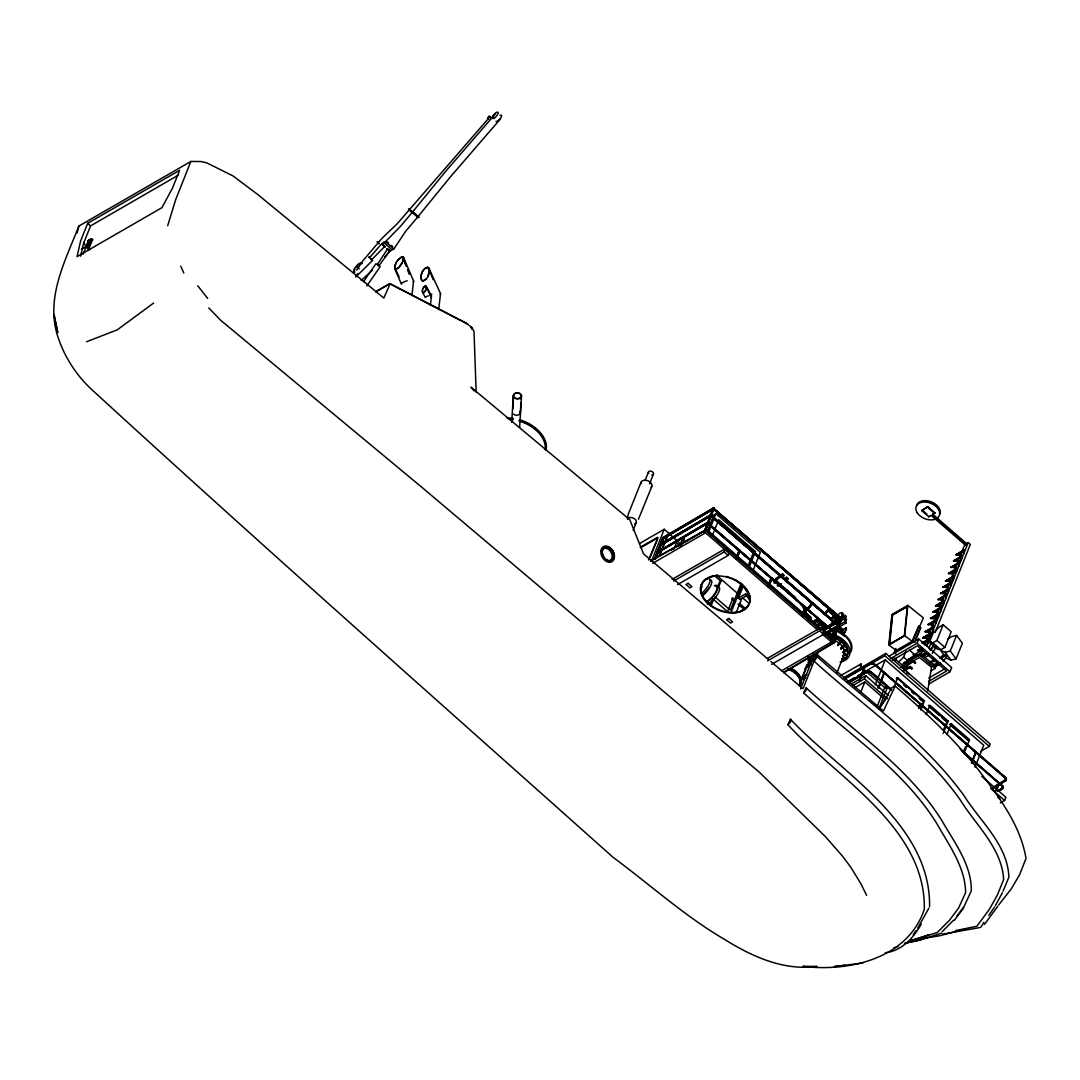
<?xml version="1.0" encoding="UTF-8"?>
<svg xmlns="http://www.w3.org/2000/svg" width="1080" height="1080" viewBox="0 0 1080 1080"><rect width="100%" height="100%" fill="white"/><g stroke="black" fill="none" stroke-linecap="round" stroke-linejoin="round"><path stroke-width="1.5" d="M1002.713 788.184L1002.416 786.442M1002.928 786.632L1002.348 788.805L999.067 791.073M1003.253 787.158L1002.902 788.508M1005.872 778.964L1005.696 779.841M1006.168 778.545L1005.804 780.408M1006.492 779.058L1005.912 780.732M929.583 906.795C930.879 822.812 840.078 772.119 790.412 719.213L787.914 724.734C835.623 776.736 925.965 827.226 924.304 909.293C907.889 958.73 849.002 972.162 802.94 966.33L816.912 966.411C783.918 970.934 752.517 956.786 725.166 939.789C684.895 916.313 650.201 884.763 612.86 857.142C439.911 702.783 266.139 549.342 95.216 392.742C78.246 378.014 64.935 358.465 57.969 337.041C45.05 298.526 65.111 261.023 78.921 226.031L190.85 161.447L200.907 161.528L206.806 162.891L233.132 176L257.634 194.441L383.846 298.04L390.137 283.703L465.966 322.988L472.163 327.672L474.026 331.844L476.159 392.243M512.784 409.064L513.554 395.807M520.344 412.425L520.925 402.476M521.114 399.168L521.316 395.847M511.69 422.401L513.311 395.807M519.629 427.424L521.546 395.847M921.699 643.086L928.543 639.144L927.936 643.073L927.855 640.157L923.144 642.87M927.45 643.343L927.855 640.157M928.004 638.118L922.671 638.024L931.095 632.759L930.488 636.687L930.407 633.771L924.304 637.686L928.004 638.118L924.521 637.16M930.002 636.971L930.407 633.771M930.474 631.962L925.142 631.868L933.552 626.616L932.945 630.531L932.864 627.615L926.775 631.543L930.474 631.962L926.978 631.004M933.363 624.726L928.03 624.645L936.441 619.38L935.847 623.295L935.766 620.379L929.664 624.308L933.363 624.726L929.866 623.781M935.361 623.579L935.766 620.379M937.818 617.423L938.912 613.224L930.488 618.489L935.307 618.881L936.036 618.043L932.337 617.625L935.82 618.57M940.37 611.037L940.775 607.838L934.673 611.766L938.588 611.672L937.859 612.495L933.053 612.104L941.463 606.839L940.856 610.767L941.463 606.839M940.842 606.042L935.51 605.948L943.92 600.683L943.313 604.611L943.232 601.695L937.143 605.61L940.842 606.042L937.346 605.083M942.84 604.881L943.232 601.695M943.34 599.792L938.007 599.711L946.418 594.446L945.81 598.361L945.729 595.445L939.64 599.373L943.34 599.792L939.843 598.846M945.797 593.649L940.464 593.555L948.888 588.289L948.28 592.218L948.2 589.288L942.098 593.217L945.797 593.649L943.542 592.826M948.348 587.264L943.015 587.169L951.44 581.904L950.832 585.832L950.751 582.903L944.649 586.832L948.348 587.264L944.865 586.305M950.346 586.102L950.751 582.903M952.803 579.947L953.897 575.748L945.486 581.013L950.292 581.405L951.021 580.581L947.322 580.149L950.805 581.108M955.787 572.508L956.178 569.322L950.09 573.237L953.991 573.143L953.262 573.966L948.456 573.575L956.866 568.31L956.259 572.238L956.866 568.31M956.246 567.513L950.913 567.418L959.337 562.167L958.73 566.082L958.649 563.166L952.547 567.081L956.246 567.513L952.763 566.555M958.797 561.128L953.465 561.033L961.889 555.782L961.281 559.697L961.2 556.781L955.098 560.709L958.797 561.128L956.543 560.317M960.795 559.98L961.2 556.781M961.268 554.971L955.935 554.877L964.346 549.625L963.738 553.54L963.657 550.625L957.555 554.553L961.268 554.971L957.771 554.027M963.265 553.824L963.657 550.625M897.237 651.281L888.813 644.909L891.918 614.547L907.835 605.367L923.333 617.868L919.512 626.954M889.272 644.153L892.269 614.844L907.726 606.326L892.634 615.033L889.637 644.355L904.379 635.445L907.376 606.123M888.813 644.909L904.73 635.729L907.835 605.367M411.912 295.447L413.586 281.016L403.434 257.188L400.95 257.229L397.4 260.672M430.353 305.532L431.46 295.988L426.155 286.2L424.751 286.106L423.265 287.982M438.669 309.636L440.532 293.598L428.652 267.732L427.424 267.111C422.375 268.623 419.539 275.778 421.605 280.503L422.834 281.138C427.882 279.625 430.718 272.471 428.652 267.732M933.552 626.616L932.472 630.815M936.441 619.38L935.564 623.052M938.52 616.613L938.912 613.224M948.888 588.289L947.795 592.488M951.44 581.904L950.562 585.576M953.505 579.15L953.897 575.748M959.337 562.167L958.244 566.365M961.889 555.782L961.011 559.454M860.571 665.51L861.165 664.025M684.302 537.354C682.317 535.302 685.503 541.553 682.263 543.254M703.944 531.927L705.011 532.224L703.944 531.927L713.894 507.951L705.605 530.658M736.965 559.116L735.939 558.59L736.965 559.116L740.003 550.543L738.923 550.26L740.003 550.543M768.879 586.508L767.772 586.481L768.879 586.508L771.863 578.192L770.796 577.908L771.863 578.192M802.804 616.235C799.025 618.894 811.175 595.485 802.238 614.561M804.762 607.379L803.223 613.589M927.747 690.876L931.487 667.292L919.404 657.504L901.719 667.427M403.137 260.699L403.434 257.188M422.28 290.588L422.726 289.224M426.074 289.507L426.33 287.145L424.737 286.308M1002.456 787.941L1001.389 785.295L963.441 752.409M1005.872 779.274L993.209 787.361M1005.952 780.084L1005.386 777.991M80.622 256.163L83.444 243.689L90.558 225.909L178.362 175.122M377.433 241.799L378.851 243.797M704.12 532.17L712.787 508.437M833.004 639.549L840.524 618.881L832.302 640.575M77.017 233.01L78.921 226.031M167.684 225.72L175.662 199.692L190.85 161.447M844.668 632.475L846.41 629.775L846.032 627.777L844.56 632.921L842.562 632.164L837.878 627.129M812.876 658.165L809.811 656.748L812.876 658.165L808.745 659.448M842.549 656.06L846.679 654.777L843.601 653.36M864.405 666.927L864.662 667.157M884.115 672.867L878.404 687.96M919.958 703.971L918.54 708.318M975.659 752.288L971.636 763.25M998.258 784.485L995.801 790.628M680.454 545.549C680.94 548.613 680.832 538.326 683.505 536.706M681.372 543.213L683.411 537.313M681.305 544.091L683.843 536.72M681.615 544.253L684.167 536.882M681.79 544.495L684.342 537.125M736.182 558.441L739.166 550.125M737.073 556.308L739.058 550.773M736.52 558.455L739.516 550.125M736.884 557.861L739.368 550.935M737.235 557.874L739.827 550.301M768.272 585.09L771.039 577.76M768.434 585.346L770.918 578.408M768.393 586.089L771.377 577.773M768.717 586.264L771.701 577.935M769.338 585.374L771.822 578.448M802.022 615.546L805.005 607.23M802.359 615.56L805.342 607.244M802.683 615.721L805.667 607.406M705.011 530.807L713.543 507.87L662.985 537.543L654.345 559.278M705.429 530.253L713.894 507.951L663.12 537.664L663.903 538.34L713.583 509.126L712.814 509.22M705.362 530.807L714.029 508.288L663.498 538.002M832.545 640.427L841.617 618.394L822.92 630.18M832.842 640.521L841.266 618.3M833.166 640.683L841.617 618.394L713.259 508.383L840.834 619.421L841.536 618.503L840.834 619.421M833.085 641.25L841.765 618.719L822.906 629.816M87.683 223.317L80.582 241.097L77.031 256.662L161.933 207.671L172.517 188.055L179.631 170.275L87.683 223.317L90.558 225.909M89.262 241.745L88.182 240.584L89.249 239.976L90.315 241.137M85.482 247.725L88.263 240.786M83.093 254.192L86.171 246.51L89.937 249.777M86.4 247.199L89.249 239.976M87.142 247.833L90.396 239.315L91.463 238.707L92.597 239.693L88.493 249.548M87.399 248.049L90.167 241.11L89.181 240.26M87.507 248.697L91.463 238.707M88.128 248.697L89.802 244.526M91.476 240.476L92.529 239.855L91.395 238.869L90.329 239.476L91.476 240.476L92.597 239.693M641.02 482.328L628.277 514.161L627.399 519.224A4.725 3.132 21.8 0 1 634.27 518.616A4.725 3.132 21.8 0 1 634.595 524.03M645.043 480.573L648.432 472.122M649.539 483.84L653.481 473.985M633.137 530.307L636.255 522.49M651.875 486.324L638.402 519.291M648.459 559.994L658.017 537.732M650.16 557.388L657.41 539.244M651.389 561.425L664.24 529.281L668.668 533.129L659.408 556.308M654.507 559.521L662.985 537.543M654.966 558.927L663.377 537.894L712.678 508.882M655.277 559.089L663.66 538.137L713.907 508.734M655.776 558.185L663.215 537.759M656.006 558.077L663.903 538.34M659.097 556.308L667.67 534.884M674.069 548.802L676.512 542.7L680.319 545.994M707.13 522.815L835.502 633.609L707.225 523.49L707.927 522.572L657.288 552.501L707.13 522.815L835.245 633.812M711.032 515.093L710.262 515.889L710.964 514.971L838.796 625.347L838.093 626.265L838.512 625.455M707.225 523.49L707.738 522.625L835.717 633.326L829.683 637.375M710.451 515.835L710.505 514.89L710.964 515.889L710.775 515.025L660.258 544.563L661.055 545.251M713.003 509.045L713.704 508.127M650.525 561.303L705.793 529.862L819.679 628.655M707.792 530.051L713.826 514.957L715.918 513.756L760.347 552.312L753.071 570.51M708.629 531.954L715.918 513.756M712.49 535.302L718.713 519.737L755.433 551.596L749.21 567.162M700.677 591.678L701.258 585.036L704.552 580.014L710.343 576.666L717.957 575.397C708.588 575.586 698.949 582.106 700.893 591.138A25.745 17.091 21.8 0 0 740.475 611.186L745.808 608.526L749.331 603.356M673.61 581.094L724.14 551.934L725.49 548.573L729.5 552.042L728.15 555.417L677.619 584.563M710.411 604.922L712.854 598.806M717.741 586.589L719.577 582.012L720.927 581.229L714.582 575.721M711.153 605.664L713.597 599.549M718.484 587.331L720.927 581.229M728.136 610.295L733.091 597.875L731.74 598.658L735.534 601.952M730.741 609.336L741.123 583.362M747.846 566.555L753.354 552.798L755.433 551.596M741.879 584.847L734.859 579.461L742.109 584.293A25.745 17.091 21.8 0 1 746.266 607.838L739.922 611.78L732.632 612.995M731.16 612.293L742.365 584.28M748.886 598.01L747.212 595.35L739.949 599.535L738.328 598.144L743.189 585.995L750.128 596.768M736.263 612.522L741.865 598.523M767.637 660.852L819.626 630.855L820.962 627.494L824.972 630.976L823.622 634.338L771.647 664.322M801.819 678.011L804.749 670.707M800.577 688.946L813.726 656.073L816.791 654.305L883.427 711.045L895.172 686.097C926.937 713.462 957.879 742.271 983.07 775.966C1001.579 800.766 1020.897 827.186 1026 858.452L1019.561 874.814L1011.245 888.894L998.744 904.932M816.791 654.305L803.021 688.743L770.864 661.54M835.65 633.933L834.867 633.245L835.691 633.339M835.056 633.865L835.812 633.069M825.066 633.569L838.134 625.887L710.303 515.511L660.326 544.901M833.517 642.654L835.731 638.321M833.868 642.843L836.082 638.496M823.811 629.87L844.209 617.585L846.626 619.691L845.842 619.907L846.193 622.904L825.836 634.649M783.742 672.732L834.584 642.506L834.854 641.831L823.473 631.949M838.877 626.36L843.21 630.113L842.481 631.922L838.148 628.168M837.756 645.287L838.741 642.843C847.125 637.605 831.154 652.091 840.915 641.588M838.039 645.543L839.025 643.086L841.199 641.831M840.915 648.635L841.901 646.191C851.85 643.464 833.099 653.63 844.763 645.705M841.091 648.918L841.901 646.191M836.798 673.056L843.655 655.884A15.377 10.206 21.8 0 0 834.827 640.427L834.489 640.211M921.753 510.665L927.828 506.615L934.942 512.784L932.337 514.836L966.546 544.509L965.412 545.171L931.203 515.484L928.867 516.834L921.753 510.665L927.828 506.615M858.965 680.495L864.473 666.698M859.302 680.495L864.824 666.684M860.099 679.428L865.093 666.913M928.867 516.834L929.151 516.132M852.984 685.463L864.446 678.848L865.715 675.662L888.651 695.574M860.517 692.807L864.864 681.926L885.141 699.516M844.331 679.158L884.871 655.776L885.816 653.4L990.239 743.985L989.28 746.361L980.6 751.37M875.259 684.882L885.276 659.84L983.745 745.254L974.97 767.178M878.067 687.974L884.196 672.638M878.593 688.433L884.385 673.096M896.184 654.237L894.24 652.536L895.914 648.365M877.109 706.63L885.006 686.867L886.41 686.515L887.315 687.704L878.796 708.993M895.361 660.798L896.603 657.666M898.574 662.121L903.609 657.086L906.012 651.092M894.024 686.934L897.696 677.754L924.413 700.934L920.74 710.114M914.868 642.492L920.714 627.871L918.756 626.184L912.411 642.06L894.24 652.536M907.322 665.644L904.946 663.579L905.621 661.892L920.336 653.413L935.766 666.792L935.091 668.48L931.082 670.788M915.111 640.102L919.202 629.87M907.713 667.467L905.148 665.375L907.133 667.805M909.077 659.745L916.232 655.614M890.285 658.719L917.096 643.248L918.783 639.023L951.669 667.562L949.982 671.787L928.814 683.991M906.687 672.111L908.874 674.014M906.633 672.745L909.09 673.475M904.608 670.127L910.278 666.441L912.479 668.345M904.298 670.91L910.238 667.089L904.5 670.383M902.583 667.292L913.356 660.636L915.557 662.539L914.868 663.336L913.302 661.27L902.057 667.724M917.879 650.038L922.468 650.957L917.663 650.565L920.606 648.459M916.488 654.44L908.077 659.705L916.488 654.44L918.689 656.343M922.995 650.66L919.296 650.227L923.198 650.133M910.022 667.615L912.006 668.615M914.868 663.336L915.557 662.539M904.946 663.579L919.661 655.088L920.336 653.413M925.209 643.491L964.778 544.55L968.207 542.579L970.353 544.442L935.172 632.435M927.49 638.415L928.22 637.592M929.948 632.259L930.677 631.436M932.837 625.037L933.566 624.2M935.307 618.881L936.036 618.043M937.859 612.495L938.588 611.672M940.316 606.339L941.045 605.515M942.813 600.102L943.542 599.265M945.27 593.946L946.013 593.109M947.835 587.561L948.564 586.737M950.292 581.405L951.021 580.581M953.262 573.966L953.991 573.143M955.733 567.81L956.462 566.987M958.284 561.425L959.013 560.601M960.741 555.269L961.47 554.445M925.668 643.977L924.939 644.801L925.668 643.977L923.198 643.694M927.761 653.062C922.604 657.936 916.947 656.707 925.952 652.644M965.412 545.171L966.83 543.807L932.621 514.12L934.942 512.784M932.864 627.615L926.775 631.543M945.729 595.445L939.64 599.373M948.2 589.288L942.098 593.217M958.649 563.166L952.547 567.081M928.543 639.144L922.86 642.83M931.095 632.759L922.671 638.024M943.92 600.683L935.51 605.948M946.418 594.446L938.007 599.711M964.346 549.625L955.935 554.877M966.546 544.509L966.83 543.807M922.01 656.37L926.478 653.495M945.338 598.644L946.026 597.834M926.748 646.218L968.207 542.579M929.435 642.195L933.026 633.191L939.074 627.156L943.164 624.793L951.17 631.746L944.919 647.393L940.828 649.755L937.44 649.148L929.435 642.195L932.81 642.803L940.828 649.755M928.908 648.095L931.405 641.831M932.81 642.803L936.9 640.44L943.164 624.793M933.755 666.913C954.032 656.289 920.754 674.487 939.492 662.729M934.457 667.157L933.755 666.036M918.742 707.036L920.038 703.728M918.81 708.548L920.228 704.201M920.525 707.886L922.361 703.296M945.176 652.32L950.292 651.051L956.543 635.391L962.388 643.207L956.124 658.854L951.021 660.137L946.472 658.274L940.626 650.457L945.176 652.32L951.021 660.137M926.154 714.542L929.88 705.24L948.132 721.076L943.164 733.482M943.583 729.662L946.067 723.452M946.904 734.63L951.251 723.776L969.503 739.611L963.913 753.584M963.711 751.302L965.574 746.645M971.365 763.02L975.74 752.045M971.973 763.236L975.928 752.517M996.152 790.614L998.609 784.485M996.948 789.548L998.865 784.715M1000.323 802.94L1004.63 800.456L1005.899 797.27L981.679 776.277M934.591 648.513L935.024 647.474M1003.023 891.23L1008.882 877.216C1007.708 844.533 980.222 821.57 963.9 795.474C923.9 740.138 866.214 701.15 816.197 655.817L816.696 656.33A4.374 1.485 -49.5 0 1 815.4 659.556L814.064 661.149C863.447 706.145 920.876 744.512 960.066 799.618C975.78 825.174 1001.889 847.895 1003.644 879.538L997.299 895.226L989.442 909.198L976.914 926.235L955.517 930.609M396.05 263.048L394.686 267.327L399.114 277.02M403.367 260.577L398.979 267.287L395.914 269.055L394.983 268.61M427.491 276.939L429.179 271.796L429.125 269.555L427.288 267.422C422.496 268.893 419.837 275.724 421.808 280.219L422.969 280.814L426.033 279.045M422.577 289.238L423.913 286.821M424.049 292.626L426.222 289.481L426.155 286.2M1002.564 787.671L997.245 791.262M917.987 938.534L937.184 932.54L949.307 920.457L958.635 907.997L965.615 892.607C965.345 867.402 949.279 845.586 937.332 824.445C904.284 770.364 849.366 734.994 803.668 692.874L806.153 687.852C852.323 730.377 907.538 766.085 941.598 820.125C954.059 842.036 971.69 864.527 971.325 890.851L964.103 906.417L956.583 916.515M928.841 908.24L917.757 928.017M995.341 905.675L1002.375 892.796M411.885 212.031L408.875 208.804L408.429 209.318L418.851 217.175L412.223 211.437M879.39 708.548L891.932 687.677L895.172 686.097M908.55 663.552L908.564 664.767M402.327 262.98L399.006 267.449L397.238 268.839L394.767 268.88C393.944 264.06 397.926 258.795 402.273 257.013L405.932 265.194M356.697 270.162L362.61 261.158L381.861 238.437L397.116 223.857L409.171 209.966L417.623 217.134L405.635 231.323L393.876 248.967L390.285 250.817L384.804 256.797M921.267 924.089C913.505 937.899 901.989 950.886 885.222 952.749M879.903 707.697L887.085 697.248M920.376 654.548L923.427 650.052M913.167 934.78L915.921 930.717M387.518 249.062L377.285 264.6M389.002 250.074L389.921 250.722L378.945 265.748M425.534 290.736L423.265 292.842L422.469 291.587M363.474 281.691L375.962 263.709L377.825 264.965M366.768 286.025L380.214 266.639L378.419 265.383M983.894 922.266L980.802 927.302M988.74 915.381L994.559 907.106M830.966 619.448L834.138 616.005L828.05 610.659L834.016 615.83L830.79 619.312M1006.007 779.882L1004.738 780.908M1006.25 780.152L993.587 788.009M1002.767 787.982L1001.498 789.008M984.501 924.399L997.785 906.228M804.398 612.333L812.471 602.721L804.263 612.009L810.891 617.976M954.234 920.498L963.711 907.848M929.556 649.904L933.809 645.111L936.441 646.839L932.216 653.36M930.663 650.106L934.632 645.273M412.627 211.896L445.298 171.801L494.856 114.439L491.279 118.098L489.105 116.222L487.634 117.922L488.389 118.571L409.617 209.453L418.041 216.594L450.711 176.499L500.27 119.124L497.745 121.5M834.125 621.243L838.472 616.505L839.038 616.99L835.029 621.918A5.872 2.038 -49.1 0 1 836.352 616.545A5.872 2.038 -49.1 0 1 842.09 612.684A5.872 2.038 -49.1 0 1 840.186 618.287M831.343 623.133L834.422 621.365L838.472 616.505M834.692 621.743L839.038 616.99M412.209 212.436L400.221 226.625L385.465 241.663L381.875 243.513L370.17 256.973M887.315 687.704L885.911 688.055M829.71 618.435L781.083 576.41L782.96 574.25L782.406 573.764L776.979 580.014L775.899 578.61L775.049 579.528L794.691 596.984L802.562 606.514L805.275 612.117L812.808 603.842M782.447 577.584L784.31 575.424L782.406 573.764M785.16 579.947L787.037 577.787L786.456 577.287L784.58 579.447L782.784 577.881M786.524 581.135L788.4 578.961L786.456 577.287M886.262 687.798L887.018 686.462L886.059 686.772M808.691 608.175L811.647 604.8M357.561 266.625L356.846 267.408L358.128 267.125L357.561 266.625L359.181 268.947M824.31 613.872L828.09 609.782L835.056 615.843L831.249 619.961M824.445 614.061L828.09 609.782L835.056 615.843L831.128 619.785M824.877 614.101L828.185 610.47M824.999 614.277L828.171 610.835M831.074 619.367L834.395 615.762M787.914 724.734L789.466 723.154A3.902 1.418 -48 0 0 790.952 719.982L790.412 719.213M939.816 658.274L942.827 655.223L945.729 654.642L947.038 656.397L943.07 661.244M941.301 658.881L945.729 654.642M945.243 656.654L947.038 656.397M355.806 275.697L358.02 273.483M361.22 280.395L372.182 270.459M942.233 931.622L953.573 920.187M355.765 277.06L372.452 260.496L368.807 256.838L369.333 257.621M370.818 259.065L371.682 259.74L384.71 246.456M912.64 656.87L915.908 653.711L922.82 649.728M1005.359 780.408L993.114 787.617M1006.007 780.476L1005.21 781.299M1002.119 788.508L997.529 791.33M808.205 662.148L810.878 661.527L808.164 659.718M941.679 933.08L921.105 939.843L904.973 943.178M902.664 664.281L904.433 662.067L905.378 664.511M838.35 625.604L710.775 515.025M803.668 692.874L806.909 689.229L806.153 687.852M826.497 626.913L816.332 619.61L812.511 622.039L809.798 617.072L805.383 612.346L810.797 617.045M153.657 303.035L117.248 329.846L86.535 341.753M1005.696 780.773L993.29 787.941M1002.456 788.873L998.784 791.005M947.835 639.063L951.44 636.674L956.543 635.391M784.013 672.057L834.854 641.831M869.305 664.052L870.629 663.323M869.481 664.389L870.791 663.647M869.764 664.457L871.371 663.593M867.119 671.342L856.049 677.727M866.066 672.152L868.104 671.072M866.241 672.476L867.902 671.598M867.456 672.003L848.259 683.087M710.505 514.89L660.352 544.32L661.149 544.995M661.082 544.671L710.991 515.308M660.542 545.184L711.059 515.646M660.812 545.319L710.964 515.889M707.467 522.49L657.315 551.921L658.112 552.596M657.288 552.501L707.738 522.625M658.044 552.271L706.523 523.746M657.504 552.798L706.59 524.083M821.975 629.788L840.848 618.489M823.23 629.208L841.617 618.394M822.002 630.153L840.402 619.326M823.905 629.735L841.32 619.556L840.551 619.65M823.905 633.758L838.229 625.32M825.606 633.042L829.913 630.518M832.775 628.83L837.081 626.292M825.282 633.852L838.728 625.739L710.519 515.227M825.889 633.663L837.365 626.913M825.566 633.987L837.257 627.17M829.224 636.363L835.191 632.921M829.13 636.62L834.867 633.245M829.197 636.957L834.935 633.582M829.953 636.714L834.246 634.19M829.413 637.24L835.151 633.865M801.482 679.955L805.761 677.471M88.115 240.759L89.181 240.151M90.383 240.962L89.249 241.637L88.182 240.584M81.499 249.197L86.171 246.51M375.921 291.533L389.61 283.635L467.046 323.771M375.759 291.992L390.137 283.703M639.509 543.551L664.24 529.281M640.238 547.29L657.531 537.313M640.724 547.708L656.573 538.569M668.668 533.129L680.954 544.347M671.18 550.179L674.042 548.532M676.89 546.885L681.17 544.428M684.018 542.781L705.402 530.442M652.793 563.261L705.551 532.818L817.439 629.883M672.071 579.393L725.49 548.573M738.328 598.144L745.591 593.946L747.212 595.35M767.543 658.314L820.962 627.494M824.081 629.195L826.956 627.548M829.832 625.887L837.014 621.729M841.334 619.245L844.209 617.585M822.893 631.139L844.466 618.705L843.939 618.246M957.555 554.553L963.455 551.151M824.459 633.447L844.817 621.702L844.466 618.705M953.465 561.033L961.673 556.308M955.098 560.709L960.984 557.307M841.968 630.126L846.032 627.777M950.913 567.418L959.121 562.694M948.456 573.575L956.664 568.85M781.515 670.815L831.425 642.019L822.528 634.298M945.486 581.013L953.681 576.274M947.106 580.676L952.992 577.287M943.015 587.169L951.224 582.431M944.649 586.832L950.535 583.443M940.464 593.555L948.672 588.816M801.198 677.862L806.909 674.568M937.143 605.61L943.029 602.221M933.053 612.104L941.247 607.365M930.488 618.489L938.696 613.75M932.121 618.152L938.007 614.75M918.756 626.184L911.992 641.331L895.982 650.565M889.637 644.355L904.73 635.648L913.154 642.101M919.782 628.412L920.714 627.871M928.03 624.645L936.239 619.907M841.117 675.378L861.003 663.903M929.664 624.308L935.55 620.906M843.831 677.619L885.816 653.4M843.386 678.821L870.359 663.242L872.6 662.999M843.507 678.983L869.697 663.863M925.142 631.868L933.35 627.143M844.587 678.793L869.873 664.2M889.151 656.127L918.783 639.023M847.301 681.737L854.604 677.525M857.52 675.837L885.276 659.84M924.304 637.686L930.191 634.298M848.826 681.899L853.16 679.401M848.718 682.168L853.362 679.523M855.941 677.997L866.457 671.963M848.786 682.547L866.633 672.287M851.391 683.937L865.715 675.662M892.364 660.231L917.42 645.773L946.553 671.058L928.463 681.494M922.928 643.397L927.639 640.683M917.663 650.565L921.861 648.338M919.296 650.227L921.645 648.878M854.658 687.812L864.864 681.926M900.788 667.251L906.943 663.538M901.571 666.927L906.795 663.917M921.159 655.628L925.466 653.144M902.435 666.792L906.35 664.538M921.321 655.25L926.33 653.009M921.308 656.127L927.045 652.806M921.645 656.411L927.396 653.103M902.421 667.67L907.646 664.659M905.931 665.928L913.1 661.797M925.236 657.383L929.421 654.966M903.447 670.397L910.278 666.441M911.79 669.155L910.076 666.981M896.252 678.591L897.696 677.754M933.606 666.414L939.343 663.107M934.457 666.279L938.763 663.795M934.092 667.211L940.356 663.471M928.76 678.078L944.068 669.236M924.413 700.934L922.968 701.771L919.148 698.463M948.132 721.076L946.688 721.899L941.827 717.687M949.806 724.599L951.251 723.776M969.503 739.611L968.058 740.448L951.021 725.666M650.795 560.628L705.793 529.862M842.603 652.293L846.788 650.201L842.657 652.577M870.251 663.498L871.344 662.985M870.413 663.836L872.491 663.336L875.475 665.199L1003.833 776.736M429.921 295.002L431.825 294.111M904.338 943.92L929.515 934.646L911.129 940.491L916.61 938.925M893.7 948.051L898.168 946.539M808.826 659.192L812.97 657.909M842.63 655.803L846.761 654.52M962.523 929.705L939.195 935.888L922.212 938.547M823.608 627.21L824.755 626.913M930.285 661.433L934.551 660.366M929.853 662.526L935.82 661.028M933.107 664.497L937.589 663.377M905.459 943.07L919.958 940.059M979.682 927.599L942.732 934.119M871.007 663.147L871.965 662.864M871.142 663.498L871.898 663.498M867.875 670.977L868.725 670.964M867.767 671.234L872.519 673.286M808.407 661.946L810.878 661.527M842.211 658.557L844.682 658.139L841.995 658.76M842.076 646.475L844.938 646.002M844.965 965.264L834.26 966.587L862.92 963.023M834.422 621.365L836.663 621.324M384.871 246.685L384.007 246.011M372.452 260.496L370.967 259.335M956.138 554.351L960.957 554.742M953.681 560.507L958.487 560.898M951.129 566.892L955.935 567.284M948.672 573.048L953.478 573.44M945.689 580.487L950.508 580.878M943.232 586.643L948.038 587.034M940.68 593.028L945.486 593.42M938.21 599.184L943.029 599.576M935.726 605.421L940.532 605.812M933.255 611.577L938.061 611.969M930.703 617.963L935.51 618.354M928.247 624.119L933.053 624.496M925.344 631.341L930.163 631.733M922.887 637.497L927.693 637.889M846.788 650.201L843.588 649.836L846.841 650.498M950.09 573.237L953.788 573.669M934.673 611.766L938.372 612.198M935.617 646.677L936.441 646.839M912.978 654.642L915.219 655.047L909.495 650.079M871.736 663.012L875.759 665.186L1003.725 776.169M871.763 663.39L875.515 665.456M868.604 670.856L869.36 671.085M868.752 671.328L891.284 690.026M868.658 671.598L870.926 672.624M839.552 632.232L834.314 629.816M726.476 576.369L733.468 578.948M843.521 653.616L846.679 654.777M838.93 632.057C845.208 635.486 851.999 641.075 851.108 649.039A20.264 13.46 21.8 0 1 849.488 652.914M840.118 632.786L836.285 630.329L837.135 631.085M872.613 662.904L874.476 663.984M869.373 671.004L870.21 671.423M870.129 671.463L871.25 672.084M389.691 250.587L390.339 251.019L389.529 250.439M807.948 659.907L810.675 661.716M389.232 250.276L390.042 250.83M874.368 664.011L875.866 664.929M871.128 672.111L891.635 689.499M870.804 672.651L872.14 673.556M388.409 249.656L387.005 248.71L388.638 249.872M391.19 245.417L392.702 246.47M388.314 249.588L389.124 250.142M377.622 264.816L378.648 265.531M387.261 248.913L388.071 249.466M417.447 216.945L418.392 217.674M384.467 246.443L385.236 247.05L384.332 246.024M417.893 216.432L418.851 217.175M1004.198 776.21L875.718 664.929M1003.671 775.913L1004.954 777.236M1003.415 776.169L1004.252 777.087M1000.85 784.566L961.16 749.952M1000.08 784.526L1001.012 785.174M487.634 117.922L489.011 119.07M768.299 659.367L643.532 553.838L629.816 519.764L470.975 387.167L474.134 390.947M1003.671 776.723L1005.494 778.302M831.047 619.65L833.234 621.527M489.105 116.222L491.279 118.098M713.515 508.181L841.59 618.624M713.664 508.505L841.496 618.881M713.259 508.383L841.279 619.164M713.043 508.667L840.875 619.043M712.949 508.923L841.023 619.367M710.708 515.619L838.539 626.009M839.592 626.994L843.21 630.113M710.208 515.768L838.283 626.211M707.481 522.828L835.312 633.204M707.67 523.233L835.502 633.609M377.123 241.907L378.959 243.486M829.966 618.664L833.126 621.392M786.186 589.653L789.669 592.65M793.139 595.661L795.461 597.672M927.558 507.317L934.673 513.486M932.742 515.875L936.549 519.183M940.356 522.477L944.15 525.771M949.226 530.172L951.75 532.373M956.826 536.774L965.696 544.469M922.037 509.949L926.775 514.067M936.9 640.44L944.919 647.393M917.096 643.248L949.982 671.787M919.661 655.088L935.091 668.48M913.154 661.163L915.341 663.066M909.279 659.219L911.061 660.744M903.609 657.086L908.186 661.055M893.929 657.909L906.592 668.898M903.407 666.495L905.823 668.588M884.871 655.776L989.28 746.361M844.817 621.702L846.193 622.904M828.009 610.227L834.57 616.005M812.471 602.721L819.032 608.418M812.633 603.68L817.141 607.595M717.903 522.045L753.354 552.798M896.764 677.768L923.441 700.907M928.517 705.321L947.578 721.845M950.116 724.059L969.165 740.583M929.651 707.13L939.384 715.567M903.879 685.22L906.43 687.42M911.52 691.835L914.058 694.049M875.38 665.456L1003.32 776.426M385.465 241.663L393.876 248.967M383.4 242.257L391.824 249.561M815.184 619.907L822.393 626.171M804.263 612.009L810.891 617.76M960.053 748.845L1002.659 785.929M706.833 529.619L819.99 627.777M823.811 631.085L832.707 638.807M872.478 673.029L891.527 689.769M872.235 673.299L891.243 689.783M962.226 751.559L1000.229 784.526M710.64 534.182L713.164 536.369M718.24 540.769L722.034 544.063M725.841 547.358L729.635 550.652M732.173 552.852L738.504 558.346M776.493 591.313L779.031 593.5M784.093 597.902L786.632 600.102M791.694 604.49L795.488 607.784M799.295 611.077L801.833 613.278M805.626 616.572L811.958 622.067M705.524 530.537L819.41 629.33M823.203 632.624L834.584 642.506M819.626 630.855L823.622 634.338M885.465 688.257L860.801 666.846M724.14 551.934L728.15 555.417M864.446 678.848L887.382 698.747M990.603 788.292L1004.63 800.456M997.907 797.351L1000.445 799.551M716.459 575.14L738.005 593.838M743.081 598.239L749.412 603.734M739.422 603.369L745.74 608.85M738.059 604.152L744.39 609.633M714.987 596.916L730.175 610.092M713.178 599.184L728.352 612.36M90.396 239.315L91.544 240.3M823.041 612.698L825.377 614.723M1004.454 776.561L1005.899 777.83M1004.198 776.817L1005.115 777.884M416.637 216.243L417.623 217.134M417.083 215.716L418.041 216.594M1004.9 776.952L1006.385 779.328M1004.616 777.195L1005.399 777.654M1001.66 785.052L1002.159 785.754M843.872 635.675L841.86 633.285L843.966 635.81M840.956 633.569L839.092 631.395L841.307 633.569M208.764 307.922L220.739 320.328L421.767 487.229L759.618 772.47L825.228 836.433L842.589 856.238L850.824 867.294L860.706 883.413L866.633 895.361M387.45 241.92L388.611 243.175M384.521 246.159L382.374 244.175L383.049 245.012M382.793 244.796L383.495 245.498M1005.035 777.6L1006.115 778.518M1002.078 785.457L1002.875 786.618M197.721 285.755L207.657 298.391M950.292 651.051L956.124 658.854M861.327 665.753L859.856 664.889L859.086 665.793M1005.291 778.248L1005.764 779.234M1002.456 785.876L1003.158 787.414M1002.051 786.348L1002.47 787.023M744.809 587.399L748.305 592.852M745.591 593.946L749.79 600.588M83.525 242.352L85.887 246.47M422.658 292.531L425.425 297.526A3.119 0.891 -14.7 0 1 428.288 295.88M426.006 286.403L430.178 294.881M1005.993 778.18L1006.317 778.937M1002.753 786.267L1003.077 787.037M180.738 266.207L183.829 273.024M470.839 326.7L471.974 329.265M394.767 268.88L401.423 284.121A6.278 1.796 -14.7 0 1 407.174 280.8M429.125 269.555L433.229 279.72M406.363 266.517L403.205 257.459M407.511 269.635L409.226 274.307M57.713 332.532L54 314.483L57.685 332.289M933.08 657.909L933.458 660.785M430.461 295.529L430.488 296.46M422.442 290.493L422.307 291.735M818.627 626.049A1.525 1.472 -38.4 0 1 819.126 625.509M816.062 624.24A1.525 1.472 -38.5 0 1 815.792 622.107A1.525 1.472 -38.5 0 1 817.965 621.864A1.525 1.472 -38.5 0 1 818.06 624.011M822.703 625.995A1.525 1.364 -42.9 0 1 823.298 627.129M916.691 505.264A12.42 8.249 21.8 0 1 930.92 501.701A12.42 8.249 21.8 0 1 939.991 513.837M500.148 115.331A4.104 1.418 -49.1 0 1 500.526 118.314A4.104 1.418 -49.1 0 1 495.95 121.392M354.929 272.106A5.872 2.038 -49.1 0 1 356.036 266.463A5.872 2.038 -49.1 0 1 361.935 263.682M354.321 272.255A5.872 2.038 -49.1 0 1 354.942 269.069M358.425 264.87A5.872 2.038 -49.1 0 1 361.76 263.304M787.658 669.114A15.377 10.206 21.8 0 1 799.295 685.692M791.222 668.452A15.957 10.598 21.8 0 1 800.402 684.504M787.739 668.736A15.957 10.598 21.8 0 1 799.821 685.935M791.033 668.79A15.377 10.206 21.8 0 1 794.866 671.072M797.904 673.92A15.377 10.206 21.8 0 1 799.376 676.026M800.077 677.457A15.377 10.206 21.8 0 1 799.875 684.248L809.865 659.273A15.377 10.206 21.8 0 0 810.702 656.735M812.7 660.609A18.522 12.299 21.8 0 1 806.504 665.253M813.254 653.306A18.522 12.299 21.8 0 1 813.348 659.138M811.093 663.849A20.493 13.608 21.8 0 1 806.598 665.537M818.087 651.47A20.493 13.608 21.8 0 1 816.926 655.317M805.329 669.236A15.377 10.206 21.8 0 1 808.312 666.32M804.803 668.993A15.957 10.598 21.8 0 1 810.972 664.74M806.179 666.414A15.957 10.598 21.8 0 1 808.475 664.524M828.995 636.404A18.522 12.299 21.8 0 1 846.558 648.608A18.522 12.299 21.8 0 1 840.308 661.865M826.133 634.554A18.522 12.299 21.8 0 1 845.68 644.531A18.522 12.299 21.8 0 1 843.493 659.245M826.443 633.163A20.493 13.608 21.8 0 1 848.745 646.61A20.493 13.608 21.8 0 1 840.389 662.148M832.883 629.208A20.493 13.608 21.8 0 1 850.73 651.929M817.709 625.55A2.606 2.511 -38.4 0 1 822.407 627.372M815.751 624.659A2.052 1.985 -38.5 0 1 815.211 622.067A2.052 1.985 -38.5 0 1 817.749 621.135A2.052 1.985 -38.5 0 1 818.91 623.498M814.401 621.054A2.052 1.985 -38.5 0 1 815.076 620.339M775.332 582.917A4.104 1.418 -49.1 0 1 774.13 581.445A4.104 1.418 -49.1 0 1 777.6 577.26A4.104 1.418 -49.1 0 1 779.652 577.733M781.488 583.645A4.104 1.418 -49.1 0 1 778.248 586.116A4.104 1.418 -49.1 0 1 777.587 584.442M844.763 615.64A5.872 2.038 -49.1 0 1 845.195 619.083M841.752 613.035A5.872 2.038 -49.1 0 1 840.645 618.678M834.746 621.459A5.872 2.038 -49.1 0 1 836.258 617.679M842.603 616.073A5.872 2.038 -49.1 0 1 844.749 618.692M841.86 614.318A4.455 1.539 -49.1 0 1 841.982 615.263M842.319 616.977A4.455 1.539 -49.1 0 1 843.952 618.962M821.205 625.495A2.052 1.836 -42.9 0 1 823.554 628.007M822.083 624.577A2.052 1.836 -42.9 0 1 822.285 625.469M820.625 623.673A2.052 1.836 -42.9 0 1 821.489 623.943M703.917 580.406A11.34 3.929 -49.1 0 1 709.979 581.486A11.34 3.929 -49.1 0 1 701.19 593.744M710.222 579.974A11.34 3.929 -49.1 0 1 710.519 586.102A11.34 3.929 -49.1 0 1 702 595.931M714.339 585.751A11.34 3.929 -49.1 0 1 717.309 590.004A11.34 3.929 -49.1 0 1 708.143 601.25M719.334 587.426A11.34 3.929 -49.1 0 1 716.472 595.998A11.34 3.929 -49.1 0 1 707.305 604.22M708.98 587.763A10.03 3.483 -49.1 0 1 707.022 590.517M706.266 591.394A10.03 3.483 -49.1 0 1 702.202 595.12M715.635 586.332A10.03 3.483 -49.1 0 1 715.122 593.096A10.03 3.483 -49.1 0 1 706.091 601.763M602.802 549.045A6.912 4.941 61.1 0 1 611.159 552.488A6.912 4.941 61.1 0 1 609.134 561.101M413.586 281.016A6.278 1.796 -14.7 0 1 413.235 281.812M431.46 295.988A3.119 0.891 -14.7 0 1 430.69 296.838M509.909 419.351A30.713 20.385 21.8 0 1 512.987 419.661M519.143 420.998A30.713 20.385 21.8 0 1 545.211 449.375M508.208 418.689A31.55 20.952 21.8 0 1 512.906 419.067M519.237 420.431A31.55 20.952 21.8 0 1 546.008 449.591M506.966 417.987A31.55 20.952 21.8 0 1 513.189 418.365M519.52 419.729A31.55 20.952 21.8 0 1 546.062 450.252M520.115 411.548A3.888 2.835 3.5 0 1 518.332 414.95A3.888 2.835 3.5 0 1 513.405 414.058M440.532 293.598A6.278 1.796 -14.7 0 1 440.195 294.394M640.926 483.692A5.792 3.848 21.8 0 1 647.649 480.668A5.792 3.848 21.8 0 1 651.145 487.445M648.662 473.432A2.687 1.782 21.8 0 1 649.89 471.137A2.687 1.782 21.8 0 1 653.373 472.892A2.687 1.782 21.8 0 1 651.726 474.984M807.692 656.276L808.731 656.788L807.692 656.276M831.708 642.128L832.734 642.654L831.708 642.128M700.475 587.615C701.96 589.356 703.188 583.322 700.475 587.615M688.095 583.308L686.003 584.523L689.864 587.871L691.956 586.656L688.095 583.308M728.676 618.516L726.584 619.718L730.445 623.066L732.537 621.864L728.676 618.516M917.19 512.73A12.42 8.249 21.8 0 0 937.832 517.685A12.42 8.249 21.8 0 0 928.287 502.497A12.42 8.249 21.8 0 0 917.19 512.73M493.992 118.26A4.104 1.418 -49.1 0 0 498.123 112.658A4.104 1.418 -49.1 0 0 493.587 115.115A4.104 1.418 -49.1 0 0 493.992 118.26M703.255 598.118A25.745 17.091 21.8 0 0 746.051 608.391A25.745 17.091 21.8 0 0 726.26 576.923A25.745 17.091 21.8 0 0 703.255 598.118M600.831 551.354A8.64 6.17 61.1 0 0 610.632 562.181A8.64 6.17 61.1 0 0 611.456 548.964A8.64 6.17 61.1 0 0 600.831 551.354M601.911 551.381A7.803 5.575 61.1 0 0 610.767 561.168A7.803 5.575 61.1 0 0 611.51 549.221A7.803 5.575 61.1 0 0 601.911 551.381M602.195 551.502A7.452 5.319 61.1 0 0 610.645 560.831A7.452 5.319 61.1 0 0 611.361 549.437A7.452 5.319 61.1 0 0 602.195 551.502M602.249 551.88A6.912 4.941 61.1 0 0 610.092 560.547A6.912 4.941 61.1 0 0 610.754 549.963A6.912 4.941 61.1 0 0 602.249 551.88M514.458 397.832A4.131 3.01 3.5 0 0 521.384 396.779A4.131 3.01 3.5 0 0 516.442 392.877A4.131 3.01 3.5 0 0 514.458 397.832M514.634 397.71A3.888 2.835 3.5 0 0 521.154 396.725A3.888 2.835 3.5 0 0 516.496 393.053A3.888 2.835 3.5 0 0 514.634 397.71"/></g></svg>
